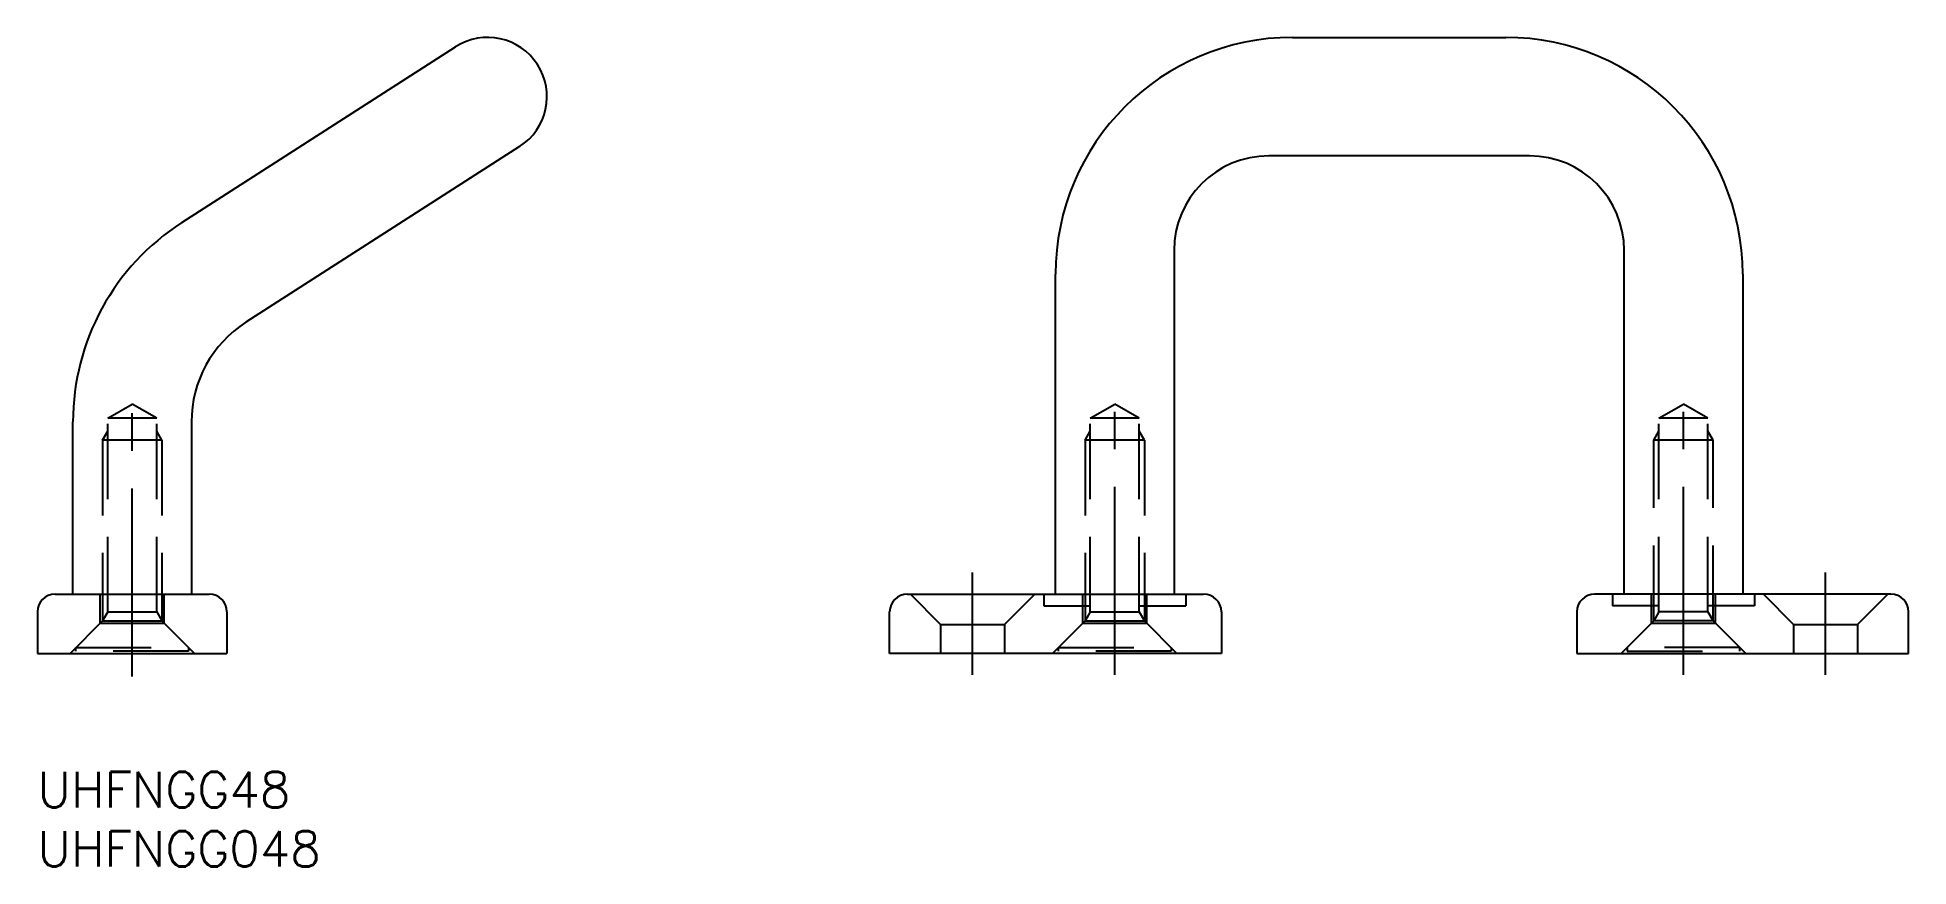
# Model space of a CAD drawing. Extents: x 0 to 158, y -8 to 62.
import ezdxf

# ---------------------------------------------------------------- set-up
doc = ezdxf.new("R2010")
doc.units = 0
doc.header["$LTSCALE"] = 0.5
doc.linetypes.add('CENTER', pattern=[50.8, 31.75, -6.35, 6.35, -6.35])
doc.linetypes.add('DASHED', pattern=[19.05, 12.7, -6.35])
for name, color, linetype in [('MSM_CENTER', 1, 'CENTER'), ('MSM_CONTINUOUS', 7, 'CONTINUOUS'), ('MSM_DASHED', 4, 'DASHED'), ('MSM_PART_NUMBER', 7, 'CONTINUOUS')]:
    doc.layers.add(name, color=color, linetype=linetype)
doc.styles.get("Standard").update_dxf_attribs({"font": 'txt.shx', "height": 3, "bigfont": 'bigfont.shx'})

# ---------------------------------------------------------------- blocks, each defined once
blk = doc.blocks.new('*U3')
at = {"layer": 'MSM_PART_NUMBER'}
blk.add_text('UHFNGG48', height=3, dxfattribs=at).set_placement((0, -3))
blk = doc.blocks.new('*U4')
at = {"layer": 'MSM_PART_NUMBER'}
blk.add_text('UHFNGG048', height=3, dxfattribs=at).set_placement((0, -8))

msp = doc.modelspace()

# ---------------------------------------------------------------- linework, layer by layer
at = {"layer": 'MSM_CENTER'}
for p, q in [((8, 8.05), (8, 32.04)), ((90.93, 8.18), (90.93, 32.04)), ((138.93, 8.18), (138.93, 32.04)), ((78.93, 8.18), (78.93, 16.82)), ((150.93, 8.18), (150.93, 16.82))]:
    msp.add_line(p, q, dxfattribs=at)
at = {"layer": 'MSM_CONTINUOUS'}
for p, q in [((105.93, 62), (123.93, 62)), ((12.19, 46.37), (35.3, 61.21)), ((40.7, 52.79), (17.6, 37.95)), ((125.93, 52), (103.93, 52)), ((95.93, 44), (95.93, 15)), ((133.93, 15), (133.93, 44)), ((85.93, 15), (85.93, 42)), ((143.93, 42), (143.93, 15)), ((3, 15), (3, 29.54)), ((13, 29.54), (13, 15)), ((1.5, 15), (14.5, 15)), ((73.43, 15), (98.43, 15)), ((156.43, 15), (131.43, 15)), ((0, 13.5), (0, 10)), ((16, 13.5), (16, 10)), ((71.93, 10), (71.93, 13.5)), ((99.93, 13.5), (99.93, 10)), ((129.93, 13.5), (129.93, 10)), ((157.93, 10), (157.93, 13.5)), ((0, 10), (16, 10)), ((99.93, 10), (71.93, 10)), ((129.93, 10), (157.93, 10))]:
    msp.add_line(p, q, dxfattribs=at)
for centre, radius, start, end in [((38, 57), 5, 302.7126, 122.7126), ((105.93, 42), 20, 90, 180), ((123.93, 42), 20, 0, 90), ((103.93, 44), 8, 90, 180), ((125.93, 44), 8, 0, 90), ((23, 29.54), 20, 122.7126, 180), ((23, 29.54), 10, 122.7126, 180), ((1.5, 13.5), 1.5, 90, 180), ((14.5, 13.5), 1.5, 0, 90), ((73.43, 13.5), 1.5, 90, 180), ((98.43, 13.5), 1.5, 0, 90), ((131.43, 13.5), 1.5, 90, 180), ((156.43, 13.5), 1.5, 0, 90)]:
    msp.add_arc(centre, radius, start, end, dxfattribs=at)
at = {"layer": 'MSM_DASHED'}
for p, q in [((5.93, 29.85), (8, 31.04)), ((10.07, 29.85), (8, 31.04)), ((88.86, 29.85), (90.93, 31.04)), ((93, 29.85), (90.93, 31.04)), ((136.86, 29.85), (138.93, 31.04)), ((141, 29.85), (138.93, 31.04)), ((5.5, 28), (5.93, 28.75)), ((5.93, 13.5), (5.93, 29.85)), ((10.07, 29.85), (5.93, 29.85)), ((10.07, 13.5), (10.07, 29.85)), ((10.5, 28), (10.07, 28.75)), ((88.43, 28), (88.86, 28.75)), ((88.86, 13.5), (88.86, 29.85)), ((93, 29.85), (88.86, 29.85)), ((93, 13.5), (93, 29.85)), ((93.43, 28), (93, 28.75)), ((136.43, 28), (136.86, 28.75)), ((136.86, 13.5), (136.86, 29.85)), ((141, 29.85), (136.86, 29.85)), ((141, 13.5), (141, 29.85)), ((141.43, 28), (141, 28.75)), ((5.5, 28), (5.5, 12.75)), ((10.5, 28), (5.5, 28)), ((10.5, 28), (10.5, 12.75)), ((93.43, 28), (88.43, 28)), ((88.43, 28), (88.43, 12.75)), ((93.43, 28), (93.43, 12.75)), ((136.43, 12.75), (136.43, 28)), ((141.43, 28), (136.43, 28)), ((141.43, 12.75), (141.43, 28)), ((5.3, 12.55), (5.3, 15)), ((10.7, 12.55), (10.7, 15)), ((73.68, 15), (76.23, 12.45)), ((84.18, 15), (81.63, 12.45)), ((84.93, 15), (84.93, 14)), ((88.23, 12.55), (88.23, 15)), ((93.63, 12.55), (93.63, 15)), ((96.93, 15), (96.93, 14)), ((132.93, 15), (132.93, 14)), ((136.23, 12.55), (136.23, 15)), ((141.63, 12.55), (141.63, 15)), ((144.93, 15), (144.93, 14)), ((145.68, 15), (148.23, 12.45)), ((156.18, 15), (153.63, 12.45)), ((2.75, 10), (5.5, 12.75)), ((5.93, 13.5), (5.5, 12.75)), ((5.5, 12.75), (10.5, 12.75)), ((5.93, 13.5), (10.07, 13.5)), ((10.07, 13.5), (10.5, 12.75)), ((13.25, 10), (10.5, 12.75)), ((84.93, 14), (88.86, 14)), ((85.68, 10), (88.43, 12.75)), ((88.86, 13.5), (88.43, 12.75)), ((88.43, 12.75), (93.43, 12.75)), ((88.86, 13.5), (93, 13.5)), ((93, 14), (96.93, 14)), ((93, 13.5), (93.43, 12.75)), ((96.18, 10), (93.43, 12.75)), ((136.86, 14), (132.93, 14)), ((133.68, 10), (136.43, 12.75)), ((136.86, 13.5), (136.43, 12.75)), ((141.43, 12.75), (136.43, 12.75)), ((141, 13.5), (136.86, 13.5)), ((144.93, 14), (141, 14)), ((141, 13.5), (141.43, 12.75)), ((144.18, 10), (141.43, 12.75)), ((5.3, 12.55), (10.7, 12.55)), ((76.23, 12.45), (76.23, 10)), ((76.23, 12.45), (81.63, 12.45)), ((81.63, 12.45), (81.63, 10)), ((88.23, 12.55), (93.63, 12.55)), ((136.23, 12.55), (141.63, 12.55)), ((148.23, 12.45), (148.23, 10)), ((148.23, 12.45), (153.63, 12.45)), ((153.63, 12.45), (153.63, 10)), ((3.25, 10.5), (12.75, 10.5)), ((3.25, 10.2), (3.25, 10.5)), ((12.75, 10.2), (3.25, 10.2)), ((12.75, 10.5), (12.75, 10.2)), ((86.18, 10.5), (95.68, 10.5)), ((86.18, 10.2), (86.18, 10.5)), ((95.68, 10.2), (86.18, 10.2)), ((95.68, 10.5), (95.68, 10.2)), ((134.18, 10.5), (134.18, 10.2)), ((143.68, 10.5), (134.18, 10.5)), ((134.18, 10.2), (143.68, 10.2)), ((143.68, 10.2), (143.68, 10.5))]:
    msp.add_line(p, q, dxfattribs=at)

# ---------------------------------------------------------------- block references
at = {"layer": 'MSM_CONTINUOUS'}
for name in ['*U3', '*U4']:
    msp.add_blockref(name, (0, 0), dxfattribs=at)

doc.saveas('drawing.dxf')
